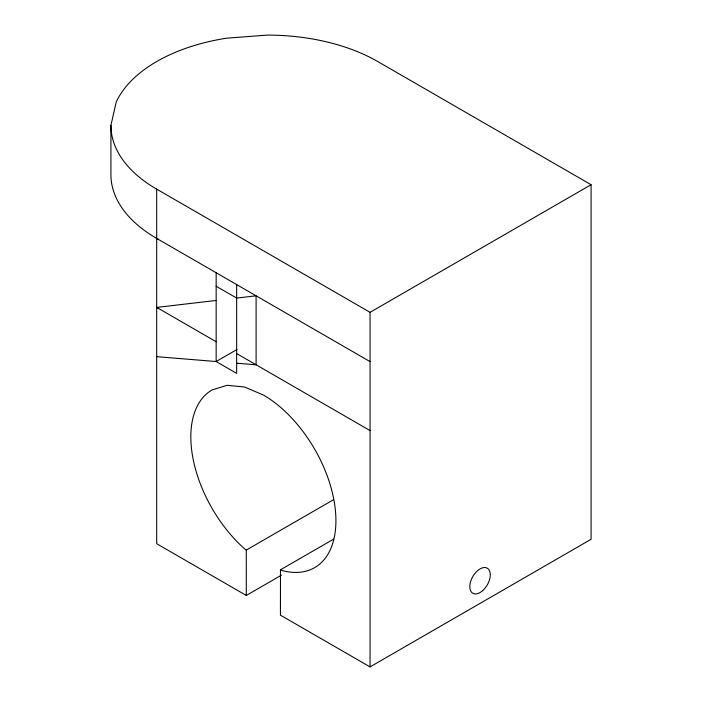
<?xml version="1.0" encoding="UTF-8"?>
<svg xmlns="http://www.w3.org/2000/svg" width="702" height="702" viewBox="0 0 702 702"><rect width="100%" height="100%" fill="white"/><g stroke="black" fill="none" stroke-linecap="round" stroke-linejoin="round"><path stroke-width="1.05" d="M333.59 539.145L280.467 569.813L280.44 615.163L370.051 666.9L591.084 539.285L591.084 184.714L377.729 61.53A156.3 90.233 0 0 0 267.208 35.1L226.755 38.171A156.3 90.233 0 0 0 116.242 101.983L110.916 125.333L110.916 174.614A156.3 90.233 0 0 0 158.441 239.408M237.022 349.482L216.155 361.53L156.695 356.669M110.916 125.333A156.3 90.233 0 0 0 156.695 189.145L370.051 312.329L591.084 184.714M281.405 575.192L246.305 595.454L246.279 550.078L333.555 499.692M216.155 341.725L156.695 307.397L216.155 300.465M236.653 363.206L256.098 364.794L256.098 295.814L236.653 298.078L216.155 286.24M280.467 569.813L282.143 570.533A102.589 59.231 60 0 0 335.293 509.371A102.589 59.231 60 0 0 263.373 395.015L244.594 387.03L227.097 385.301L212.074 389.935A102.589 59.231 60 0 0 244.594 548.85L246.279 550.078M156.695 307.397L158.652 308.266M156.695 238.417L370.051 361.6M236.653 353.562L370.051 430.58M246.305 595.454L156.695 543.717L156.695 189.145M370.051 312.329L370.051 666.9M236.653 284.582L236.653 373.367L216.155 361.53L216.155 272.745M482.695 590.619A14.479 8.363 -60 0 0 487.285 568.19A14.479 8.363 -60 0 0 470.147 583.38A14.479 8.363 -60 0 0 482.695 590.619"/></g></svg>
